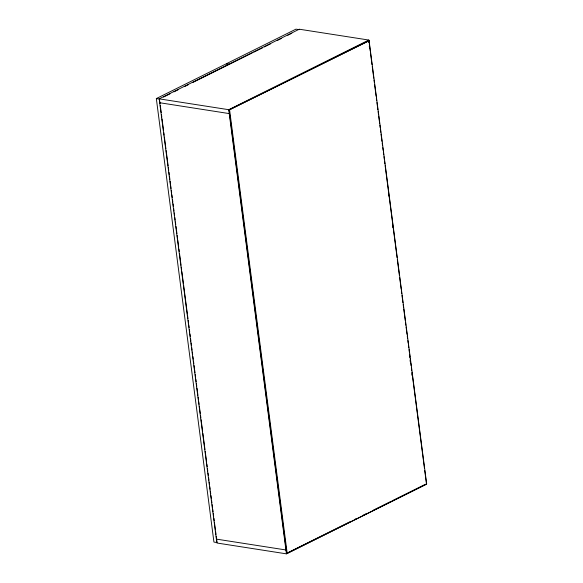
<?xml version="1.0" encoding="UTF-8"?>
<svg xmlns="http://www.w3.org/2000/svg" width="583" height="583" viewBox="0 0 583 583"><rect width="100%" height="100%" fill="white"/><g stroke="black" fill="none" stroke-linecap="round" stroke-linejoin="round"><path stroke-width="0.87" d="M216.235 536.243L217.058 542.569L213.932 542.081L156.331 98.578L225.927 63.977L229.053 64.465L192.638 82.567M424.708 470.401L426.501 484.203L286.428 553.85L216.883 542.999L159.195 98.855L299.268 29.208L368.813 40.052L369.221 43.164M163.502 97.055L169.981 93.834M174.026 91.823L178.07 89.811M184.541 86.59L188.593 84.579M252.155 52.973L229.498 64.247L226.364 63.758L295.96 29.15L299.094 29.638M253.773 52.171L262.678 47.748M264.296 46.939L270.767 43.725M277.238 40.504L281.29 38.493M287.762 35.271L291.806 33.26M159.195 98.855L228.74 109.699L368.813 40.052M229.09 109.99L369.097 40.715L426.669 483.999L287.186 553.354L286.661 553.274L229.09 109.99L369.097 40.715M286.661 553.274L350.733 521.413M354.785 519.402L356.41 518.593M362.896 515.365L366.947 513.353M373.441 510.125L379.927 506.897M381.544 506.095L390.464 501.657M392.089 500.855L425.342 484.32M156.331 98.578L159.458 99.066M159.698 102.739L229.243 113.59M426.151 483.919L426.669 483.999M216.373 539.115L285.925 549.966M369.323 43.936L370.256 51.151M370.489 52.951L372.012 64.677M372.245 66.477L373.769 78.202M374.002 80.002L374.359 82.706M374.592 84.513L376.115 96.231M376.348 98.031L376.698 100.742M376.931 102.542L377.871 109.757M378.105 111.557L378.454 114.261M378.688 116.068L379.628 123.283M379.861 125.083L380.211 127.786M380.444 129.594L380.794 132.297M381.027 134.097L381.967 141.312M382.2 143.112L382.55 145.823M382.783 147.623L383.14 150.327M383.374 152.134L383.723 154.838M383.957 156.638L384.306 159.341M384.54 161.148L384.897 163.852M385.13 165.652L397.074 257.62M397.307 259.42L399.413 275.65M399.647 277.457L401.17 289.175M401.403 290.975L401.76 293.686M401.993 295.486L402.926 302.701M403.159 304.501L403.516 307.205M403.749 309.012L405.272 320.73M405.506 322.537L405.855 325.241M406.089 327.041L407.029 334.256M407.262 336.056L407.612 338.767M407.845 340.567L408.195 343.27M408.428 345.078L408.785 347.781M409.018 349.581L409.368 352.285M409.601 354.092L409.951 356.796M410.184 358.596L410.541 361.307M410.775 363.107L411.124 365.811M411.358 367.618L411.707 370.322M411.948 372.122L412.298 374.825M412.531 376.633L424.475 468.594M368.58 40.628L368.813 42.435M369.279 46.05L369.513 47.857M388.511 194.11L388.744 195.917M392.614 225.708L392.847 227.516M409.499 355.717L409.732 357.517M410.089 360.228L410.323 362.036M411.846 373.769L412.079 375.576M229.615 110.07L287.186 553.354M228.74 109.699L286.428 553.85M159.691 100.874L160.041 103.585M160.281 105.392L161.214 112.614M161.455 114.421L161.804 117.132M162.038 118.939L163.561 130.679M163.801 132.487L164.151 135.198M164.384 137.005L165.907 148.745M166.148 150.552L168.137 165.907M168.37 167.715L168.727 170.425M168.961 172.233L169.31 174.944M169.544 176.751L169.901 179.455M170.134 181.262L170.484 183.973M170.717 185.78L171.074 188.491M171.307 190.298L171.657 193.009M171.89 194.809L172.247 197.52M172.481 199.328L172.83 202.039M173.064 203.846L173.421 206.557M173.654 208.364L174.004 211.075M174.237 212.875L174.594 215.586M174.827 217.393L175.177 220.104M175.41 221.912L175.767 224.623M176 226.43L176.35 229.134M176.583 230.941L176.941 233.652M177.174 235.459L177.523 238.17M177.757 239.977L178.697 247.199M178.93 249.007L179.287 251.718M179.52 253.525L181.043 265.265M181.277 267.072L181.626 269.783M181.867 271.591L183.39 283.331M183.623 285.138L187.376 314.04M187.609 315.848L187.966 318.558M188.2 320.366L188.549 323.077M188.783 324.884L189.14 327.595M189.373 329.402L189.723 332.106M189.956 333.913L190.313 336.624M190.546 338.431L190.896 341.142M191.129 342.95L191.486 345.661M191.72 347.461L192.069 350.172M192.303 351.979L192.66 354.69M192.893 356.497L193.243 359.208M193.476 361.015L193.833 363.719M194.066 365.526L194.416 368.237M194.649 370.045L195.006 372.756M195.239 374.563L195.589 377.274M195.822 379.081L196.179 381.785M196.413 383.592L196.762 386.303M196.996 388.11L197.936 395.34M198.169 397.147L198.526 399.851M198.759 401.658L199.109 404.369M199.342 406.176L200.282 413.405M200.516 415.205L200.873 417.916M201.106 419.724L202.629 431.464M202.862 433.271L204.976 449.529M205.209 451.337L206.615 462.181M206.856 463.988L207.205 466.691M207.439 468.499L207.788 471.21M208.029 473.017L208.379 475.728M208.612 477.535L208.962 480.246M209.195 482.046L209.552 484.757M209.785 486.565L210.135 489.275M210.368 491.083L210.725 493.794M210.959 495.601L211.308 498.312M211.542 500.112L211.899 502.823M212.132 504.63L212.482 507.341M212.715 509.148L213.072 511.859M213.305 513.667L213.655 516.37M213.888 518.178L214.245 520.889M214.478 522.696L215.419 529.925M215.652 531.732L216.001 534.436"/></g></svg>
